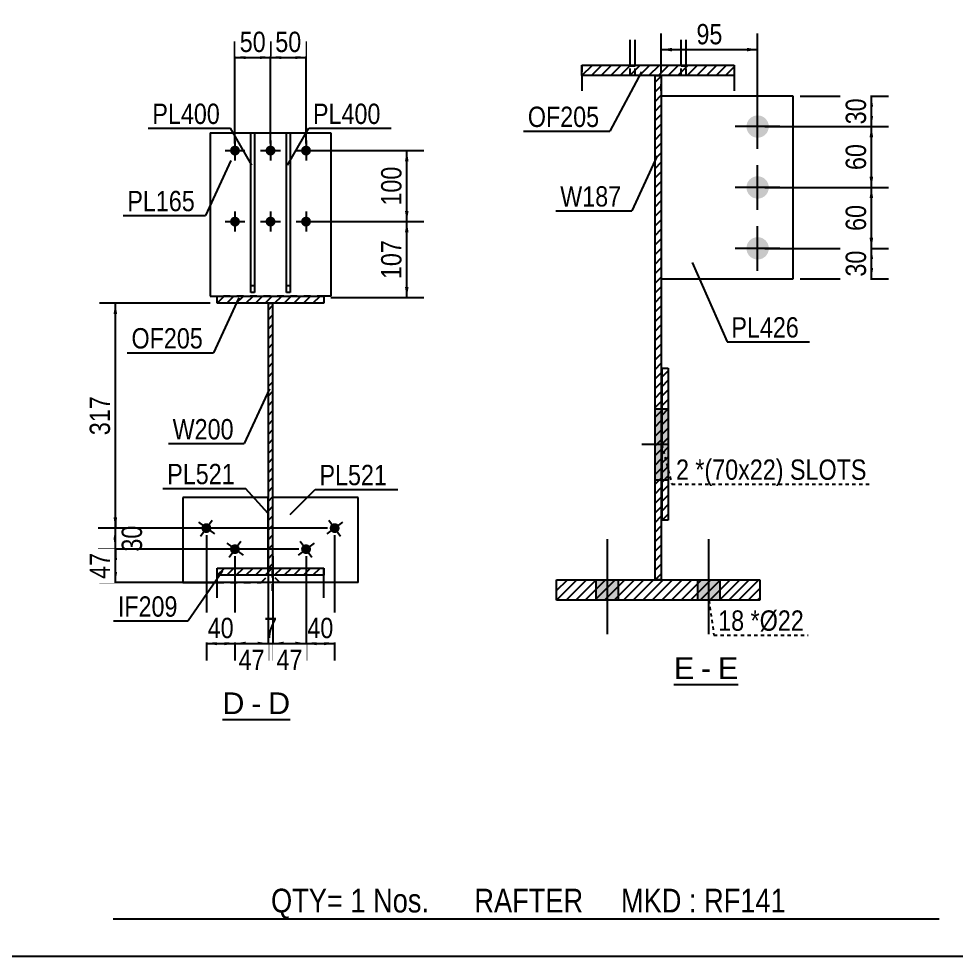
# Model space of a CAD drawing. Header units: millimetres. Extents: x -37 to 365, y -197 to 80.
# Drawn here: x 125.9 to 257.8, y -196.8 to -64.8 of the extents above; entities that cross this region are included whole.
import ezdxf

# ---------------------------------------------------------------- set-up
doc = ezdxf.new("R2010")
doc.units = ezdxf.units.MM
doc.linetypes.add('DXK_LINE_DOT1', pattern=[1.8814, 0.9407, -0.9407])
doc.linetypes.add('DXK_LINE_DOT4', pattern=[0.9408, 0.4704, -0.4704])
doc.styles.add('Arial', font='ARIAL.TTF', dxfattribs={"height": 0.2})
doc.styles.add('Arial Narrow', font='ARIALN.TTF', dxfattribs={"height": 0.2})

# ---------------------------------------------------------------- blocks, each defined once
blk = doc.blocks.new('Unknown-627306749-1201')
at = {"color": 5, "linetype": 'Continuous'}
blk.add_line((-34.73, -196.81), (365.27, -196.81), dxfattribs=at)
blk = doc.blocks.new('Unknown-627306749-12 - 1220')
at = {"color": 7, "linetype": 'Continuous'}
blk.add_line((154.54, -163.48), (164.05, -163.48), dxfattribs=at)
at = {"color": 0, "linetype": 'Continuous'}
for points in [[(157.62, -162.73), (157.62, -159.53), (154.54, -159.53), (154.54, -162.73)], [(160.01, -162.73), (160.01, -159.53), (158.58, -159.53), (158.58, -162.73)], [(164.05, -162.73), (164.05, -159.53), (160.97, -159.53), (160.97, -162.73)]]:
    blk.add_wipeout(points, dxfattribs=at)
at = {"color": 96, "linetype": 'Continuous', "style": 'Arial'}
for s, p in [('D', (154.54, -162.73)), ('D', (160.97, -162.73)), ('-', (158.58, -162.73))]:
    blk.add_text(s, height=3.06, dxfattribs=at).set_placement(p)
blk = doc.blocks.new('Unknown-627306749-13 - 3010')
at = {"color": 7, "linetype": 'Continuous'}
blk.add_line((218.05, -158.54), (227.08, -158.54), dxfattribs=at)
at = {"color": 0, "linetype": 'Continuous'}
for points in [[(220.9, -157.79), (220.9, -154.59), (218.05, -154.59), (218.05, -157.79)], [(223.28, -157.79), (223.28, -154.59), (221.86, -154.59), (221.86, -157.79)], [(227.08, -157.79), (227.08, -154.59), (224.24, -154.59), (224.24, -157.79)]]:
    blk.add_wipeout(points, dxfattribs=at)
at = {"color": 96, "linetype": 'Continuous', "style": 'Arial'}
for s, p in [('E', (218.05, -157.79)), ('E', (224.24, -157.79)), ('-', (221.86, -157.79))]:
    blk.add_text(s, height=3.06, dxfattribs=at).set_placement(p)
blk = doc.blocks.new('Bolt-627306749-1318 - 1220')
at = {"linetype": 'Continuous'}
for points in [[(157, -83.39, -1), (155.6, -83.39, -1)], [(162, -83.39, -1), (160.6, -83.39, -1)], [(167, -83.39, -1), (165.6, -83.39, -1)], [(157, -93.39, -1), (155.6, -93.39, -1)], [(162, -93.39, -1), (160.6, -93.39, -1)], [(167, -93.39, -1), (165.6, -93.39, -1)]]:
    blk.add_hatch(color=3, dxfattribs=at).paths.add_polyline_path(points)
at = {"color": 3, "linetype": 'Continuous'}
for p, q in [((156.3, -81.99), (156.3, -84.79)), ((161.3, -81.99), (161.3, -84.79)), ((166.3, -81.99), (166.3, -84.79)), ((154.9, -83.39), (157.7, -83.39)), ((159.9, -83.39), (162.7, -83.39)), ((164.9, -83.39), (167.7, -83.39)), ((156.3, -91.99), (156.3, -94.79)), ((161.3, -91.99), (161.3, -94.79)), ((166.3, -91.99), (166.3, -94.79)), ((154.9, -93.39), (157.7, -93.39)), ((159.9, -93.39), (162.7, -93.39)), ((164.9, -93.39), (167.7, -93.39))]:
    blk.add_line(p, q, dxfattribs=at)
blk = doc.blocks.new('Part-627306749-1229 - 1220')
at = {"linetype": 'Continuous'}
h = blk.add_hatch(dxfattribs=at)
h.set_pattern_fill('', scale=0.3, style=0, pattern_type=0)
h.set_pattern_definition([(45, (153.7993, -104.8861), (-0.67352, 0.67352), [])])
h.paths.add_polyline_path([(153.8, -103.89), (153.8, -104.89), (168.8, -104.89), (168.8, -103.89)])
at = {"color": 2, "linetype": 'Continuous'}
for p, q in [((153.8, -104.89), (153.8, -103.89)), ((153.8, -103.89), (168.8, -103.89)), ((168.8, -103.89), (168.8, -104.89)), ((168.8, -104.89), (153.8, -104.89))]:
    blk.add_line(p, q, dxfattribs=at)
blk = doc.blocks.new('Part-627306749-1230 - 1220')
at = {"linetype": 'Continuous'}
h = blk.add_hatch(dxfattribs=at)
h.set_pattern_fill('', scale=0.3, style=0, pattern_type=0)
h.set_pattern_definition([(45, (160.9993, -142.1732), (-0.67352, 0.67352), [])])
h.paths.add_polyline_path([(161, -104.89), (161, -142.17), (161.6, -142.17), (161.6, -104.89)])
at = {"color": 2, "linetype": 'Continuous'}
for p, q in [((161, -142.17), (161, -104.89)), ((161, -104.89), (161.6, -104.89)), ((161.6, -104.89), (161.6, -142.17)), ((161.6, -142.17), (161, -142.17))]:
    blk.add_line(p, q, dxfattribs=at)
at = {"color": 7, "linetype": 'DXK_LINE_DOT1'}
for p, q in [((161, -145.36), (161, -142.17)), ((161.6, -145.36), (161.6, -142.17))]:
    blk.add_line(p, q, dxfattribs=at)
blk = doc.blocks.new('Part-627306749-1370 - 1220')
at = {"color": 2, "linetype": 'Continuous'}
for p, q in [((173.63, -132.21), (161.63, -132.21)), ((161.63, -142.17), (161.63, -132.21)), ((173.63, -144.21), (173.63, -132.21)), ((173.63, -144.21), (168.8, -144.21))]:
    blk.add_line(p, q, dxfattribs=at)
at = {"color": 7, "linetype": 'DXK_LINE_DOT1'}
for p, q in [((161.63, -143.21), (161.63, -142.17)), ((162.63, -144.21), (161.63, -143.21)), ((168.8, -144.21), (162.63, -144.21))]:
    blk.add_line(p, q, dxfattribs=at)
blk = doc.blocks.new('Bolt-627306749-1306 - 1220')
at = {"linetype": 'Continuous'}
for points in [[(152.69, -135.98, -1), (151.86, -137.1, -1)], [(156.71, -138.95, -1), (155.88, -140.07, -1)]]:
    blk.add_hatch(color=3, dxfattribs=at).paths.add_polyline_path(points)
at = {"color": 3, "linetype": 'Continuous'}
for p, q in [((151.15, -135.71), (153.4, -137.37)), ((151.44, -137.67), (153.11, -135.41)), ((155.47, -140.64), (157.13, -138.38)), ((155.17, -138.68), (157.43, -140.34))]:
    blk.add_line(p, q, dxfattribs=at)
blk = doc.blocks.new('Part-627306749-1233 - 1220')
at = {"linetype": 'Continuous'}
h = blk.add_hatch(dxfattribs=at)
h.set_pattern_fill('', scale=0.3, style=0, pattern_type=0)
h.set_pattern_definition([(45, (153.7993, -143.1767), (-0.67352, 0.67352), [])])
h.paths.add_polyline_path([(153.8, -142.17), (153.8, -143.18), (168.8, -143.18), (168.8, -142.17)])
at = {"color": 7, "linetype": 'DXK_LINE_DOT1'}
for p, q in [((153.8, -143.18), (153.8, -142.17)), ((168.8, -143.18), (168.8, -142.17))]:
    blk.add_line(p, q, dxfattribs=at)
at = {"color": 2, "linetype": 'Continuous'}
for p, q in [((153.8, -143.18), (153.8, -142.17)), ((153.8, -142.17), (168.8, -142.17)), ((168.8, -142.17), (168.8, -143.18)), ((153.8, -146.36), (153.8, -143.18)), ((168.8, -143.18), (153.8, -143.18)), ((168.8, -146.36), (168.8, -143.18))]:
    blk.add_line(p, q, dxfattribs=at)
blk = doc.blocks.new('Part-627306749-1247 - 1220')
at = {"color": 2, "linetype": 'Continuous'}
for p, q in [((152.8, -80.89), (152.8, -103.89)), ((152.8, -80.89), (169.8, -80.89)), ((169.8, -80.89), (169.8, -103.89)), ((152.8, -103.89), (153.8, -103.89)), ((169.8, -103.89), (168.8, -103.89))]:
    blk.add_line(p, q, dxfattribs=at)
at = {"color": 7, "linetype": 'DXK_LINE_DOT1'}
blk.add_line((168.8, -103.89), (153.8, -103.89), dxfattribs=at)
blk = doc.blocks.new('Bolt-627306749-1305 - 1220')
at = {"linetype": 'Continuous'}
for points in [[(170.74, -137.1, -1), (169.91, -135.98, -1)], [(166.71, -140.07, -1), (165.88, -138.95, -1)]]:
    blk.add_hatch(color=3, dxfattribs=at).paths.add_polyline_path(points)
at = {"color": 3, "linetype": 'Continuous'}
for p, q in [((171.45, -135.71), (169.2, -137.37)), ((169.49, -135.41), (171.15, -137.67)), ((165.47, -138.38), (167.13, -140.64)), ((167.43, -138.68), (165.17, -140.34))]:
    blk.add_line(p, q, dxfattribs=at)
blk = doc.blocks.new('Part-627306749-1342 - 1220')
at = {"color": 2, "linetype": 'Continuous'}
for p, q in [((163.55, -103.39), (163.55, -80.89)), ((163.55, -80.89), (164.05, -80.89)), ((164.05, -80.89), (164.05, -103.39)), ((164.05, -103.39), (163.55, -103.39))]:
    blk.add_line(p, q, dxfattribs=at)
at = {"color": 7, "linetype": 'DXK_LINE_DOT1'}
blk.add_line((163.55, -102.39), (164.05, -102.39), dxfattribs=at)
blk = doc.blocks.new('Part-627306749-1371 - 1220')
at = {"color": 2, "linetype": 'Continuous'}
for p, q in [((160.97, -132.21), (148.97, -132.21)), ((148.97, -132.21), (148.97, -144.21)), ((160.97, -142.17), (160.97, -132.21)), ((148.97, -144.21), (153.8, -144.21))]:
    blk.add_line(p, q, dxfattribs=at)
at = {"color": 7, "linetype": 'DXK_LINE_DOT1'}
for p, q in [((160.97, -143.21), (160.97, -142.17)), ((159.97, -144.21), (160.97, -143.21)), ((153.8, -144.21), (159.97, -144.21))]:
    blk.add_line(p, q, dxfattribs=at)
blk = doc.blocks.new('Part-627306749-1372 - 1220')
at = {"color": 2, "linetype": 'Continuous'}
for p, q in [((158.55, -103.39), (158.55, -80.89)), ((158.55, -80.89), (159.05, -80.89)), ((159.05, -80.89), (159.05, -103.39)), ((159.05, -103.39), (158.55, -103.39))]:
    blk.add_line(p, q, dxfattribs=at)
at = {"color": 7, "linetype": 'DXK_LINE_DOT1'}
blk.add_line((158.55, -102.39), (159.05, -102.39), dxfattribs=at)
blk = doc.blocks.new('Bolt-627306749-3018 - 3010')
at = {"linetype": 'Continuous'}
for points in [[(229.83, -81.58, -1), (229.83, -78.44, -1)], [(229.83, -90.16, -1), (229.83, -87.01, -1)], [(229.83, -98.73, -1), (229.83, -95.58, -1)]]:
    blk.add_hatch(color=3, dxfattribs=at).paths.add_polyline_path(points)
at = {"color": 3, "linetype": 'Continuous'}
for p, q in [((229.83, -83.16), (229.83, -76.87)), ((232.97, -80.01), (226.69, -80.01)), ((229.83, -91.73), (229.83, -85.44)), ((232.97, -88.58), (226.69, -88.58)), ((229.83, -100.3), (229.83, -94.01)), ((232.97, -97.16), (226.69, -97.16))]:
    blk.add_line(p, q, dxfattribs=at)
blk = doc.blocks.new('Bolt-627306749-3031 - 3010')
at = {"linetype": 'Continuous'}
for points in [[(207.12, -146.68), (210.26, -146.68), (210.26, -143.82), (207.12, -143.82)], [(221.4, -146.68), (224.55, -146.68), (224.55, -143.82), (221.4, -143.82)]]:
    blk.add_hatch(color=3, dxfattribs=at).paths.add_polyline_path(points)
at = {"color": 3, "linetype": 'Continuous'}
for p, q in [((208.69, -151.45), (208.69, -138.11)), ((222.97, -151.45), (222.97, -138.11)), ((207.12, -146.68), (207.12, -143.82)), ((210.26, -146.68), (210.26, -143.82)), ((221.4, -146.68), (221.4, -143.82)), ((224.55, -146.68), (224.55, -143.82))]:
    blk.add_line(p, q, dxfattribs=at)
blk = doc.blocks.new('Part-627306749-3077 - 3010')
at = {"linetype": 'Continuous'}
h = blk.add_hatch(dxfattribs=at)
h.set_pattern_fill('', scale=0.3, style=0, pattern_type=0)
h.set_pattern_definition([(45, (216.4035, -135.4423), (-0.67352, 0.67352), [])])
h.paths.add_polyline_path([(216.4, -114.01), (216.4, -135.44), (217.26, -135.44), (217.26, -114.01)])
at = {"color": 2, "linetype": 'Continuous'}
for p, q in [((216.4, -114.01), (216.4, -114.01)), ((216.4, -135.44), (216.4, -114.01)), ((216.4, -114.01), (217.26, -114.01)), ((217.26, -114.01), (217.26, -114.01)), ((217.26, -114.01), (217.26, -135.44)), ((216.4, -135.44), (216.4, -135.44)), ((217.26, -135.44), (216.4, -135.44)), ((217.26, -135.44), (217.26, -135.44))]:
    blk.add_line(p, q, dxfattribs=at)
blk = doc.blocks.new('Bolt-627306749-3032 - 3010')
at = {"linetype": 'Continuous'}
for points in [[(215.4, -119.73), (215.4, -129.73), (216.26, -129.73), (216.26, -119.73)], [(216.4, -119.73), (216.4, -129.73), (217.26, -129.73), (217.26, -119.73)]]:
    blk.add_hatch(color=3, dxfattribs=at).paths.add_polyline_path(points)
at = {"color": 3, "linetype": 'Continuous'}
for p, q in [((215.4, -119.73), (216.26, -119.73)), ((216.4, -119.73), (217.26, -119.73)), ((213.55, -124.73), (217.26, -124.73)), ((215.4, -129.73), (216.26, -129.73)), ((216.4, -129.73), (217.26, -129.73))]:
    blk.add_line(p, q, dxfattribs=at)
blk = doc.blocks.new('Part-627306749-3045 - 3010')
at = {"color": 2, "linetype": 'Continuous'}
for p, q in [((219.05, -71.36), (219.05, -67.79)), ((219.76, -71.36), (219.76, -67.79))]:
    blk.add_line(p, q, dxfattribs=at)
at = {"color": 7, "linetype": 'DXK_LINE_DOT1'}
for p, q in [((219.05, -71.47), (219.05, -71.36)), ((219.05, -71.47), (219.76, -71.47)), ((219.05, -72.8), (219.05, -71.47)), ((219.76, -71.47), (219.76, -71.36)), ((219.76, -72.8), (219.76, -71.47))]:
    blk.add_line(p, q, dxfattribs=at)
blk = doc.blocks.new('Part-627306749-3076 - 3010')
at = {"color": 2, "linetype": 'Continuous'}
for p, q in [((234.83, -75.73), (216.26, -75.73)), ((234.83, -101.44), (234.83, -75.73)), ((216.26, -101.44), (234.83, -101.44))]:
    blk.add_line(p, q, dxfattribs=at)
at = {"color": 7, "linetype": 'DXK_LINE_DOT1'}
blk.add_line((216.26, -75.73), (216.26, -101.44), dxfattribs=at)
blk = doc.blocks.new('Part-627306749-3095 - 3010')
at = {"linetype": 'Continuous'}
h = blk.add_hatch(dxfattribs=at)
h.set_pattern_fill('', scale=0.3, style=0, pattern_type=0)
h.set_pattern_definition([(45, (201.5463, -146.6784), (-0.67352, 0.67352), [])])
h.paths.add_polyline_path([(201.55, -143.82), (201.55, -146.68), (230.12, -146.68), (230.12, -143.82)])
at = {"color": 2, "linetype": 'Continuous'}
for p, q in [((201.55, -146.68), (201.55, -143.82)), ((201.55, -143.82), (230.12, -143.82)), ((230.12, -143.82), (230.12, -146.68)), ((230.12, -146.68), (201.55, -146.68))]:
    blk.add_line(p, q, dxfattribs=at)
blk = doc.blocks.new('Part-627306749-3106 - 3010')
at = {"linetype": 'Continuous'}
h = blk.add_hatch(dxfattribs=at)
h.set_pattern_fill('', scale=0.3, style=0, pattern_type=0)
h.set_pattern_definition([(45, (215.4035, -143.8212), (-0.673519, 0.673519), [])])
h.paths.add_polyline_path([(215.4, -72.82), (215.4, -143.82), (216.26, -143.82), (216.26, -72.82)])
at = {"color": 7, "linetype": 'DXK_LINE_DOT1'}
for p, q in [((215.4, -74.98), (215.4, -72.82)), ((216.26, -74.98), (216.26, -72.82))]:
    blk.add_line(p, q, dxfattribs=at)
at = {"color": 2, "linetype": 'Continuous'}
for p, q in [((215.4, -143.82), (215.4, -72.82)), ((215.4, -72.82), (216.26, -72.82)), ((216.26, -72.82), (216.26, -143.82)), ((216.26, -143.82), (215.4, -143.82))]:
    blk.add_line(p, q, dxfattribs=at)
blk = doc.blocks.new('Part-627306749-3112 - 3010')
at = {"linetype": 'Continuous'}
h = blk.add_hatch(dxfattribs=at)
h.set_pattern_fill('', scale=0.3, style=0, pattern_type=0)
h.set_pattern_definition([(45, (205.1178, -72.818), (-0.67352, 0.67352), [])])
h.paths.add_polyline_path([(205.12, -71.36), (205.12, -72.82), (226.55, -72.82), (226.55, -71.36)])
at = {"color": 7, "linetype": 'DXK_LINE_DOT1'}
for p, q in [((205.12, -71.36), (205.12, -72.82)), ((226.55, -71.36), (226.55, -72.82))]:
    blk.add_line(p, q, dxfattribs=at)
at = {"color": 2, "linetype": 'Continuous'}
for p, q in [((205.12, -72.82), (205.12, -71.36)), ((205.12, -71.36), (226.55, -71.36)), ((226.55, -71.36), (226.55, -72.82)), ((205.12, -72.82), (205.12, -74.98)), ((226.55, -72.82), (205.12, -72.82)), ((226.55, -72.82), (226.55, -74.98))]:
    blk.add_line(p, q, dxfattribs=at)
blk = doc.blocks.new('Part-627306749-5531 - 3010')
at = {"color": 2, "linetype": 'Continuous'}
for p, q in [((211.9, -71.36), (211.9, -67.79)), ((212.62, -71.36), (212.62, -67.79))]:
    blk.add_line(p, q, dxfattribs=at)
at = {"color": 7, "linetype": 'DXK_LINE_DOT1'}
for p, q in [((211.9, -71.47), (211.9, -71.36)), ((211.9, -71.47), (212.62, -71.47)), ((211.9, -72.8), (211.9, -71.47)), ((212.62, -71.47), (212.62, -71.36)), ((212.62, -72.8), (212.62, -71.47))]:
    blk.add_line(p, q, dxfattribs=at)
blk = doc.blocks.new('StraightDimension-627306749-3224 - 1220')
at = {"linetype": 'Continuous'}
for points in [[(162.8, -70.52), (161.3, -70.27), (162.8, -70.02)], [(164.8, -70.02), (166.3, -70.27), (164.8, -70.52)]]:
    blk.add_hatch(color=7, dxfattribs=at).paths.add_polyline_path(points)
at = {"color": 7, "linetype": 'Continuous'}
for p, q in [((161.3, -82.39), (161.3, -68.02)), ((166.3, -82.39), (166.3, -68.02)), ((161.3, -70.27), (166.3, -70.27))]:
    blk.add_line(p, q, dxfattribs=at)
at = {"color": 0}
blk.add_wipeout([(166.23, -70.12), (166.23, -65.92), (161.37, -65.92), (161.37, -70.12)], dxfattribs=at)
at = {"color": 3, "style": 'Arial Narrow'}
blk.add_text('50', height=2.863, dxfattribs=at).set_placement((161.97, -69.52))
blk = doc.blocks.new('StraightDimension-627306749-6736 - 1220')
at = {"linetype": 'Continuous'}
for points in [[(159.47, -152.53), (160.97, -152.78), (159.47, -153.03)], [(163.13, -153.03), (161.63, -152.78), (163.13, -152.53)]]:
    blk.add_hatch(color=7, dxfattribs=at).paths.add_polyline_path(points)
at = {"color": 7, "linetype": 'Continuous'}
for p, q in [((160.97, -140.51), (160.97, -155.18)), ((161.63, -140.51), (161.63, -155.18)), ((160.97, -152.78), (161.63, -152.78))]:
    blk.add_line(p, q, dxfattribs=at)
at = {"color": 0}
blk.add_wipeout([(162.81, -152.63), (162.81, -148.43), (159.79, -148.43), (159.79, -152.63)], dxfattribs=at)
at = {"color": 3, "style": 'Arial Narrow'}
blk.add_text('7', height=2.86, dxfattribs=at).set_placement((160.39, -152.03))
blk = doc.blocks.new('StraightDimension-627306749-3222 - 1220')
at = {"linetype": 'Continuous'}
for points in [[(157.8, -70.52), (156.3, -70.27), (157.8, -70.02)], [(159.8, -70.02), (161.3, -70.27), (159.8, -70.52)]]:
    blk.add_hatch(color=7, dxfattribs=at).paths.add_polyline_path(points)
at = {"color": 7, "linetype": 'Continuous'}
for p, q in [((156.3, -82.39), (156.3, -68.02)), ((161.3, -82.39), (161.3, -68.02)), ((156.3, -70.27), (161.3, -70.27))]:
    blk.add_line(p, q, dxfattribs=at)
at = {"color": 0}
blk.add_wipeout([(161.23, -70.12), (161.23, -65.92), (156.37, -65.92), (156.37, -70.12)], dxfattribs=at)
at = {"color": 3, "style": 'Arial Narrow'}
blk.add_text('50', height=2.863, dxfattribs=at).set_placement((156.97, -69.52))
blk = doc.blocks.new('StraightDimension-627306749-5197 - 1220')
at = {"linetype": 'Continuous'}
for points in [[(139.22, -138.04), (139.47, -136.54), (139.72, -138.04)], [(139.72, -138.01), (139.47, -139.51), (139.22, -138.01)]]:
    blk.add_hatch(color=7, dxfattribs=at).paths.add_polyline_path(points)
at = {"color": 7, "linetype": 'Continuous'}
for p, q in [((169.32, -136.54), (137.07, -136.54)), ((139.47, -139.51), (139.47, -136.54)), ((165.3, -139.51), (137.07, -139.51))]:
    blk.add_line(p, q, dxfattribs=at)
at = {"color": 0}
blk.add_wipeout([(143.82, -135.6), (139.62, -135.6), (139.62, -140.45), (143.82, -140.45)], dxfattribs=at)
at = {"color": 3, "style": 'Arial Narrow'}
blk.add_text('30', height=2.863, rotation=90.0002, dxfattribs=at).set_placement((143.22, -139.85))
blk = doc.blocks.new('StraightDimension-627306749-1547 - 1220')
at = {"linetype": 'Continuous'}
for points in [[(180.22, -84.89), (180.47, -83.39), (180.72, -84.89)], [(180.72, -91.89), (180.47, -93.39), (180.22, -91.89)]]:
    blk.add_hatch(color=7, dxfattribs=at).paths.add_polyline_path(points)
at = {"color": 7, "linetype": 'Continuous'}
for p, q in [((167.3, -83.39), (182.87, -83.39)), ((180.47, -93.39), (180.47, -83.39)), ((167.3, -93.39), (182.87, -93.39))]:
    blk.add_line(p, q, dxfattribs=at)
at = {"color": 0}
blk.add_wipeout([(180.32, -85.04), (176.12, -85.04), (176.12, -91.73), (180.32, -91.73)], dxfattribs=at)
at = {"color": 3, "style": 'Arial Narrow'}
blk.add_text('100', height=2.863, rotation=90.0002, dxfattribs=at).set_placement((179.72, -91.13))
blk = doc.blocks.new('StraightDimension-627306749-1557 - 1220')
at = {"linetype": 'Continuous'}
for points in [[(180.22, -94.89), (180.47, -93.39), (180.72, -94.89)], [(180.72, -102.59), (180.47, -104.09), (180.22, -102.59)]]:
    blk.add_hatch(color=7, dxfattribs=at).paths.add_polyline_path(points)
at = {"color": 7, "linetype": 'Continuous'}
for p, q in [((167.3, -93.39), (182.87, -93.39)), ((180.47, -104.09), (180.47, -93.39)), ((169.8, -104.09), (182.87, -104.09))]:
    blk.add_line(p, q, dxfattribs=at)
at = {"color": 0}
blk.add_wipeout([(180.32, -95.39), (176.12, -95.39), (176.12, -102.08), (180.32, -102.08)], dxfattribs=at)
at = {"color": 3, "style": 'Arial Narrow'}
blk.add_text('107', height=2.863, rotation=90.0002, dxfattribs=at).set_placement((179.72, -101.48))
blk = doc.blocks.new('StraightDimension-627306749-5196 - 1220')
at = {"linetype": 'Continuous'}
for points in [[(139.22, -106.39), (139.47, -104.89), (139.72, -106.39)], [(139.72, -135.04), (139.47, -136.54), (139.22, -135.04)]]:
    blk.add_hatch(color=7, dxfattribs=at).paths.add_polyline_path(points)
at = {"color": 7, "linetype": 'Continuous'}
for p, q in [((152.8, -104.89), (137.22, -104.89)), ((139.47, -136.54), (139.47, -104.89)), ((169.32, -136.54), (137.22, -136.54))]:
    blk.add_line(p, q, dxfattribs=at)
at = {"color": 0}
blk.add_wipeout([(139.32, -117.37), (135.12, -117.37), (135.12, -124.06), (139.32, -124.06)], dxfattribs=at)
at = {"color": 3, "style": 'Arial Narrow'}
blk.add_text('317', height=2.863, rotation=90.0002, dxfattribs=at).set_placement((138.72, -123.46))
blk = doc.blocks.new('StraightDimension-627306749-5198 - 1220')
at = {"linetype": 'Continuous'}
for points in [[(139.22, -141.01), (139.47, -139.51), (139.72, -141.01)], [(139.72, -142.71), (139.47, -144.21), (139.22, -142.71)]]:
    blk.add_hatch(color=7, dxfattribs=at).paths.add_polyline_path(points)
at = {"color": 7, "linetype": 'Continuous'}
for p, q in [((165.3, -139.51), (137.22, -139.51)), ((139.47, -144.21), (139.47, -139.51)), ((172.63, -144.21), (137.22, -144.21))]:
    blk.add_line(p, q, dxfattribs=at)
at = {"color": 0}
blk.add_wipeout([(139.32, -139.43), (135.12, -139.43), (135.12, -144.29), (139.32, -144.29)], dxfattribs=at)
at = {"color": 3, "style": 'Arial Narrow'}
blk.add_text('47', height=2.863, rotation=90.0002, dxfattribs=at).set_placement((138.72, -143.69))
blk = doc.blocks.new('StraightDimension-627306749-6734 - 1220')
at = {"linetype": 'Continuous'}
for points in [[(167.8, -153.03), (166.3, -152.78), (167.8, -152.53)], [(168.82, -152.53), (170.32, -152.78), (168.82, -153.03)]]:
    blk.add_hatch(color=7, dxfattribs=at).paths.add_polyline_path(points)
at = {"color": 7, "linetype": 'Continuous'}
for p, q in [((170.32, -137.54), (170.32, -155.18)), ((166.3, -140.51), (166.3, -155.18)), ((166.3, -152.78), (170.32, -152.78))]:
    blk.add_line(p, q, dxfattribs=at)
at = {"color": 0}
blk.add_wipeout([(170.74, -152.63), (170.74, -148.43), (165.88, -148.43), (165.88, -152.63)], dxfattribs=at)
at = {"color": 3, "style": 'Arial Narrow'}
blk.add_text('40', height=2.863, dxfattribs=at).set_placement((166.48, -152.03))
blk = doc.blocks.new('StraightDimension-627306749-6735 - 1220')
at = {"linetype": 'Continuous'}
for points in [[(163.13, -153.03), (161.63, -152.78), (163.13, -152.53)], [(164.8, -152.53), (166.3, -152.78), (164.8, -153.03)]]:
    blk.add_hatch(color=7, dxfattribs=at).paths.add_polyline_path(points)
at = {"color": 7, "linetype": 'Continuous'}
for p, q in [((161.63, -140.51), (161.63, -155.03)), ((166.3, -140.51), (166.3, -155.03)), ((161.63, -152.78), (166.3, -152.78))]:
    blk.add_line(p, q, dxfattribs=at)
at = {"color": 0}
blk.add_wipeout([(166.39, -157.13), (166.39, -152.93), (161.54, -152.93), (161.54, -157.13)], dxfattribs=at)
at = {"color": 3, "style": 'Arial Narrow'}
blk.add_text('47', height=2.863, dxfattribs=at).set_placement((162.14, -156.53))
blk = doc.blocks.new('StraightDimension-627306749-6737 - 1220')
at = {"linetype": 'Continuous'}
for points in [[(157.8, -153.03), (156.3, -152.78), (157.8, -152.53)], [(159.47, -152.53), (160.97, -152.78), (159.47, -153.03)]]:
    blk.add_hatch(color=7, dxfattribs=at).paths.add_polyline_path(points)
at = {"color": 7, "linetype": 'Continuous'}
for p, q in [((156.3, -140.51), (156.3, -155.03)), ((160.97, -140.51), (160.97, -155.03)), ((156.3, -152.78), (160.97, -152.78))]:
    blk.add_line(p, q, dxfattribs=at)
at = {"color": 0}
blk.add_wipeout([(161.06, -157.13), (161.06, -152.93), (156.21, -152.93), (156.21, -157.13)], dxfattribs=at)
at = {"color": 3, "style": 'Arial Narrow'}
blk.add_text('47', height=2.863, dxfattribs=at).set_placement((156.81, -156.53))
blk = doc.blocks.new('StraightDimension-627306749-6738 - 1220')
at = {"linetype": 'Continuous'}
for points in [[(153.78, -153.03), (152.28, -152.78), (153.78, -152.53)], [(154.8, -152.53), (156.3, -152.78), (154.8, -153.03)]]:
    blk.add_hatch(color=7, dxfattribs=at).paths.add_polyline_path(points)
at = {"color": 7, "linetype": 'Continuous'}
for p, q in [((152.28, -137.54), (152.28, -155.18)), ((156.3, -140.51), (156.3, -155.18)), ((152.28, -152.78), (156.3, -152.78))]:
    blk.add_line(p, q, dxfattribs=at)
at = {"color": 0}
blk.add_wipeout([(156.72, -152.63), (156.72, -148.43), (151.86, -148.43), (151.86, -152.63)], dxfattribs=at)
at = {"color": 3, "style": 'Arial Narrow'}
blk.add_text('40', height=2.863, dxfattribs=at).set_placement((152.46, -152.03))
blk = doc.blocks.new('StraightDimension-627306749-4103 - 3010')
at = {"linetype": 'Continuous'}
for points in [[(245.58, -90.08), (245.83, -88.58), (246.08, -90.08)], [(246.08, -95.66), (245.83, -97.16), (245.58, -95.66)]]:
    blk.add_hatch(color=7, dxfattribs=at).paths.add_polyline_path(points)
at = {"color": 7, "linetype": 'Continuous'}
for p, q in [((230.83, -88.58), (248.23, -88.58)), ((245.83, -97.16), (245.83, -88.58)), ((230.83, -97.16), (248.23, -97.16))]:
    blk.add_line(p, q, dxfattribs=at)
at = {"color": 0}
blk.add_wipeout([(245.68, -90.44), (241.48, -90.44), (241.48, -95.3), (245.68, -95.3)], dxfattribs=at)
at = {"color": 3, "style": 'Arial Narrow'}
blk.add_text('60', height=2.863, rotation=90.0002, dxfattribs=at).set_placement((245.08, -94.7))
blk = doc.blocks.new('StraightDimension-627306749-4188 - 3010')
at = {"linetype": 'Continuous'}
for points in [[(217.76, -69.43), (216.26, -69.18), (217.76, -68.93)], [(228.33, -68.93), (229.83, -69.18), (228.33, -69.43)]]:
    blk.add_hatch(color=7, dxfattribs=at).paths.add_polyline_path(points)
at = {"color": 7, "linetype": 'Continuous'}
for p, q in [((216.26, -72.56), (216.26, -66.93)), ((229.83, -79.01), (229.83, -66.93)), ((216.26, -69.18), (229.83, -69.18))]:
    blk.add_line(p, q, dxfattribs=at)
at = {"color": 0}
blk.add_wipeout([(225.47, -69.03), (225.47, -64.83), (220.62, -64.83), (220.62, -69.03)], dxfattribs=at)
at = {"color": 3, "style": 'Arial Narrow'}
blk.add_text('95', height=2.863, dxfattribs=at).set_placement((221.22, -68.43))
blk = doc.blocks.new('StraightDimension-627306749-3140 - 3010')
at = {"linetype": 'Continuous'}
for points in [[(245.58, -77.23), (245.83, -75.73), (246.08, -77.23)], [(246.08, -78.51), (245.83, -80.01), (245.58, -78.51)]]:
    blk.add_hatch(color=7, dxfattribs=at).paths.add_polyline_path(points)
at = {"color": 7, "linetype": 'Continuous'}
for p, q in [((235.83, -75.73), (248.23, -75.73)), ((245.83, -80.01), (245.83, -75.73)), ((230.83, -80.01), (248.23, -80.01))]:
    blk.add_line(p, q, dxfattribs=at)
at = {"color": 0}
blk.add_wipeout([(245.68, -75.44), (241.48, -75.44), (241.48, -80.3), (245.68, -80.3)], dxfattribs=at)
at = {"color": 3, "style": 'Arial Narrow'}
blk.add_text('30', height=2.863, rotation=90.0002, dxfattribs=at).set_placement((245.08, -79.7))
blk = doc.blocks.new('StraightDimension-627306749-4105 - 3010')
at = {"linetype": 'Continuous'}
for points in [[(245.58, -81.51), (245.83, -80.01), (246.08, -81.51)], [(246.08, -87.08), (245.83, -88.58), (245.58, -87.08)]]:
    blk.add_hatch(color=7, dxfattribs=at).paths.add_polyline_path(points)
at = {"color": 7, "linetype": 'Continuous'}
for p, q in [((230.83, -80.01), (248.23, -80.01)), ((245.83, -88.58), (245.83, -80.01)), ((230.83, -88.58), (248.23, -88.58))]:
    blk.add_line(p, q, dxfattribs=at)
at = {"color": 0}
blk.add_wipeout([(245.68, -81.87), (241.48, -81.87), (241.48, -86.73), (245.68, -86.73)], dxfattribs=at)
at = {"color": 3, "style": 'Arial Narrow'}
blk.add_text('60', height=2.863, rotation=90.0002, dxfattribs=at).set_placement((245.08, -86.13))
blk = doc.blocks.new('StraightDimension-627306749-3126 - 3010')
at = {"linetype": 'Continuous'}
for points in [[(245.58, -98.66), (245.83, -97.16), (246.08, -98.66)], [(246.08, -99.94), (245.83, -101.44), (245.58, -99.94)]]:
    blk.add_hatch(color=7, dxfattribs=at).paths.add_polyline_path(points)
at = {"color": 7, "linetype": 'Continuous'}
for p, q in [((230.83, -97.16), (248.23, -97.16)), ((245.83, -101.44), (245.83, -97.16)), ((235.83, -101.44), (248.23, -101.44))]:
    blk.add_line(p, q, dxfattribs=at)
at = {"color": 0}
blk.add_wipeout([(245.68, -96.87), (241.48, -96.87), (241.48, -101.73), (245.68, -101.73)], dxfattribs=at)
at = {"color": 3, "style": 'Arial Narrow'}
blk.add_text('30', height=2.863, rotation=90.0002, dxfattribs=at).set_placement((245.08, -101.13))
blk = doc.blocks.new('CBS_CALLOFF-627306749-6751')
at = {"color": 7, "linetype": 'Continuous'}
blk.add_line((139.15, -191.55), (255.38, -191.56), dxfattribs=at)
at = {"color": 3, "linetype": 'Continuous', "style": 'Arial Narrow'}
blk.add_text('QTY= 1 Nos.      RAFTER     MKD : RF141', height=3.3405, dxfattribs=at).set_placement((161.37, -190.65))
blk = doc.blocks.new('Mark-627306749-5154 - 1220')
at = {"color": 7, "linetype": 'Continuous'}
blk.add_line((155.7, -84.8), (152.16, -92.53), dxfattribs=at)
at = {"color": 0}
blk.add_wipeout([(150.66, -91.93), (150.66, -88.93), (141.16, -88.93), (141.16, -91.93)], dxfattribs=at)
blk.add_wipeout([(150.66, -91.93), (150.66, -88.93), (141.16, -88.93), (141.16, -91.93)], dxfattribs=at)
at = {"color": 7, "linetype": 'Continuous'}
blk.add_line((140.56, -92.53), (152.16, -92.53), dxfattribs=at)
at = {"color": 3, "style": 'Arial Narrow'}
blk.add_text('PL165', height=2.863, dxfattribs=at).set_placement((141.16, -91.93))
blk = doc.blocks.new('Mark-627306749-5163 - 1220')
at = {"color": 7, "linetype": 'Continuous'}
blk.add_line((160.97, -134.5), (157.78, -130.96), dxfattribs=at)
at = {"color": 0}
blk.add_wipeout([(156.28, -130.36), (156.28, -127.36), (146.77, -127.36), (146.77, -130.36)], dxfattribs=at)
blk.add_wipeout([(156.28, -130.36), (156.28, -127.36), (146.77, -127.36), (146.77, -130.36)], dxfattribs=at)
at = {"color": 7, "linetype": 'Continuous'}
blk.add_line((146.17, -130.96), (157.78, -130.96), dxfattribs=at)
at = {"color": 3, "style": 'Arial Narrow'}
blk.add_text('PL521', height=2.863, dxfattribs=at).set_placement((146.77, -130.36))
blk = doc.blocks.new('Mark-627306749-5166 - 1220')
at = {"color": 7, "linetype": 'Continuous'}
blk.add_line((158.68, -85.45), (155.68, -80.25), dxfattribs=at)
at = {"color": 0}
blk.add_wipeout([(154.18, -79.65), (154.18, -76.65), (144.68, -76.65), (144.68, -79.65)], dxfattribs=at)
blk.add_wipeout([(154.18, -79.65), (154.18, -76.65), (144.68, -76.65), (144.68, -79.65)], dxfattribs=at)
at = {"color": 7, "linetype": 'Continuous'}
blk.add_line((144.08, -80.25), (155.68, -80.25), dxfattribs=at)
at = {"color": 3, "style": 'Arial Narrow'}
blk.add_text('PL400', height=2.863, dxfattribs=at).set_placement((144.68, -79.65))
blk = doc.blocks.new('Mark-627306749-5145 - 1220')
at = {"color": 7, "linetype": 'Continuous'}
blk.add_line((156.83, -104.12), (153.29, -111.85), dxfattribs=at)
at = {"color": 0}
blk.add_wipeout([(151.79, -111.25), (151.79, -108.25), (141.74, -108.25), (141.74, -111.25)], dxfattribs=at)
blk.add_wipeout([(151.79, -111.25), (151.79, -108.25), (141.74, -108.25), (141.74, -111.25)], dxfattribs=at)
at = {"color": 7, "linetype": 'Continuous'}
blk.add_line((141.14, -111.85), (153.29, -111.85), dxfattribs=at)
at = {"color": 3, "style": 'Arial Narrow'}
blk.add_text('OF205', height=2.863, dxfattribs=at).set_placement((141.74, -111.25))
blk = doc.blocks.new('Mark-627306749-5148 - 1220')
at = {"color": 7, "linetype": 'Continuous'}
blk.add_line((161.15, -116.92), (157.61, -124.65), dxfattribs=at)
at = {"color": 0}
blk.add_wipeout([(156.11, -124.05), (156.11, -121.05), (147.53, -121.05), (147.53, -124.05)], dxfattribs=at)
blk.add_wipeout([(156.11, -124.05), (156.11, -121.05), (147.53, -121.05), (147.53, -124.05)], dxfattribs=at)
at = {"color": 7, "linetype": 'Continuous'}
blk.add_line((146.93, -124.65), (157.61, -124.65), dxfattribs=at)
at = {"color": 3, "style": 'Arial Narrow'}
blk.add_text('W200', height=2.863, dxfattribs=at).set_placement((147.53, -124.05))
blk = doc.blocks.new('Mark-627306749-5151 - 1220')
at = {"color": 7, "linetype": 'Continuous'}
blk.add_line((154.56, -142.61), (149.72, -149.61), dxfattribs=at)
at = {"color": 0}
blk.add_wipeout([(148.22, -149.01), (148.22, -146.01), (139.82, -146.01), (139.82, -149.01)], dxfattribs=at)
blk.add_wipeout([(148.22, -149.01), (148.22, -146.01), (139.82, -146.01), (139.82, -149.01)], dxfattribs=at)
at = {"color": 7, "linetype": 'Continuous'}
blk.add_line((139.22, -149.61), (149.72, -149.61), dxfattribs=at)
at = {"color": 3, "style": 'Arial Narrow'}
blk.add_text('IF209', height=2.863, dxfattribs=at).set_placement((139.82, -149.01))
blk = doc.blocks.new('Mark-627306749-5157 - 1220')
at = {"color": 0}
blk.add_wipeout([(176.78, -79.65), (176.78, -76.65), (167.28, -76.65), (167.28, -79.65)], dxfattribs=at)
blk.add_wipeout([(176.78, -79.65), (176.78, -76.65), (167.28, -76.65), (167.28, -79.65)], dxfattribs=at)
at = {"color": 7, "linetype": 'Continuous'}
for p, q in [((163.68, -85.45), (166.68, -80.25)), ((166.68, -80.25), (178.28, -80.25))]:
    blk.add_line(p, q, dxfattribs=at)
at = {"color": 3, "style": 'Arial Narrow'}
blk.add_text('PL400', height=2.863, dxfattribs=at).set_placement((167.28, -79.65))
blk = doc.blocks.new('Mark-627306749-5160 - 1220')
at = {"color": 0}
blk.add_wipeout([(177.7, -130.5), (177.7, -127.5), (168.19, -127.5), (168.19, -130.5)], dxfattribs=at)
blk.add_wipeout([(177.7, -130.5), (177.7, -127.5), (168.19, -127.5), (168.19, -130.5)], dxfattribs=at)
at = {"color": 7, "linetype": 'Continuous'}
for p, q in [((164.06, -134.64), (167.59, -131.1)), ((167.59, -131.1), (179.2, -131.1))]:
    blk.add_line(p, q, dxfattribs=at)
at = {"color": 3, "style": 'Arial Narrow'}
blk.add_text('PL521', height=2.863, dxfattribs=at).set_placement((168.19, -130.5))
blk = doc.blocks.new('Mark-627306749-5533 - 3010')
at = {"color": 0}
for points in [[(227.94, -150.99), (227.94, -147.99), (224.28, -147.99), (224.28, -150.99)], [(230.12, -150.99), (230.12, -147.99), (228.84, -147.99), (228.84, -150.99)]]:
    blk.add_wipeout(points, dxfattribs=at)
for points in [[(227.94, -150.99), (227.94, -147.99), (224.28, -147.99), (224.28, -150.99)], [(230.12, -150.99), (230.12, -147.99), (228.84, -147.99), (228.84, -150.99)]]:
    blk.add_wipeout(points, dxfattribs=at)
at = {"color": 7, "linetype": 'DXK_LINE_DOT4'}
blk.add_line((222.97, -146.68), (223.68, -151.59), dxfattribs=at)
at = {"color": 3, "style": 'Arial Narrow'}
blk.add_text('18', height=2.863, dxfattribs=at).set_placement((224.28, -150.99))
at = {"color": 0}
blk.add_wipeout([(236.33, -150.99), (236.33, -147.99), (230.12, -147.99), (230.12, -150.99)], dxfattribs=at)
blk.add_wipeout([(236.33, -150.99), (236.33, -147.99), (230.12, -147.99), (230.12, -150.99)], dxfattribs=at)
at = {"color": 7, "linetype": 'DXK_LINE_DOT4'}
blk.add_line((223.68, -151.59), (236.93, -151.59), dxfattribs=at)
at = {"color": 3, "style": 'Arial Narrow'}
for s, height, p in [('*', 2.86, (228.84, -150.99)), ('Ø22', 2.863, (230.12, -150.99))]:
    blk.add_text(s, height=height, dxfattribs=at).set_placement(p)
blk = doc.blocks.new('Mark-627306749-3072 - 3010')
at = {"color": 0}
blk.add_wipeout([(235.65, -109.71), (235.65, -106.71), (226.14, -106.71), (226.14, -109.71)], dxfattribs=at)
blk.add_wipeout([(235.65, -109.71), (235.65, -106.71), (226.14, -106.71), (226.14, -109.71)], dxfattribs=at)
at = {"color": 7, "linetype": 'Continuous'}
for p, q in [((220.64, -99.17), (225.54, -110.31)), ((225.54, -110.31), (237.15, -110.31))]:
    blk.add_line(p, q, dxfattribs=at)
at = {"color": 3, "style": 'Arial Narrow'}
blk.add_text('PL426', height=2.863, dxfattribs=at).set_placement((226.14, -109.71))
blk = doc.blocks.new('Mark-627306749-3102 - 3010')
at = {"color": 7, "linetype": 'Continuous'}
blk.add_line((215.68, -84.14), (212.15, -91.87), dxfattribs=at)
at = {"color": 0}
blk.add_wipeout([(210.65, -91.27), (210.65, -88.27), (202.06, -88.27), (202.06, -91.27)], dxfattribs=at)
blk.add_wipeout([(210.65, -91.27), (210.65, -88.27), (202.06, -88.27), (202.06, -91.27)], dxfattribs=at)
at = {"color": 7, "linetype": 'Continuous'}
blk.add_line((201.46, -91.87), (212.15, -91.87), dxfattribs=at)
at = {"color": 3, "style": 'Arial Narrow'}
blk.add_text('W187', height=2.863, dxfattribs=at).set_placement((202.06, -91.27))
blk = doc.blocks.new('Mark-627306749-3108 - 3010')
at = {"color": 7, "linetype": 'Continuous'}
blk.add_line((213.47, -72.32), (209.05, -80.67), dxfattribs=at)
at = {"color": 0}
blk.add_wipeout([(207.55, -80.07), (207.55, -77.07), (197.5, -77.07), (197.5, -80.07)], dxfattribs=at)
blk.add_wipeout([(207.55, -80.07), (207.55, -77.07), (197.5, -77.07), (197.5, -80.07)], dxfattribs=at)
at = {"color": 7, "linetype": 'Continuous'}
blk.add_line((196.9, -80.67), (209.05, -80.67), dxfattribs=at)
at = {"color": 3, "style": 'Arial Narrow'}
blk.add_text('OF205', height=2.863, dxfattribs=at).set_placement((197.5, -80.07))
blk = doc.blocks.new('Mark-627306749-5534 - 3010')
at = {"color": 0}
for points in [[(220.17, -129.74), (220.17, -126.74), (218.35, -126.74), (218.35, -129.74)], [(222.35, -129.74), (222.35, -126.74), (221.07, -126.74), (221.07, -129.74)]]:
    blk.add_wipeout(points, dxfattribs=at)
for points in [[(220.17, -129.74), (220.17, -126.74), (218.35, -126.74), (218.35, -129.74)], [(222.35, -129.74), (222.35, -126.74), (221.07, -126.74), (221.07, -129.74)]]:
    blk.add_wipeout(points, dxfattribs=at)
at = {"color": 7, "linetype": 'DXK_LINE_DOT4'}
blk.add_line((216.33, -124.73), (217.75, -130.34), dxfattribs=at)
at = {"color": 3, "style": 'Arial Narrow'}
blk.add_text('2', height=2.86, dxfattribs=at).set_placement((218.35, -129.74))
at = {"color": 0}
blk.add_wipeout([(245.18, -129.74), (245.18, -126.74), (222.35, -126.74), (222.35, -129.74)], dxfattribs=at)
blk.add_wipeout([(245.18, -129.74), (245.18, -126.74), (222.35, -126.74), (222.35, -129.74)], dxfattribs=at)
at = {"color": 7, "linetype": 'DXK_LINE_DOT4'}
blk.add_line((217.75, -130.34), (245.78, -130.34), dxfattribs=at)
at = {"color": 3, "style": 'Arial Narrow'}
for s, height, p in [('*', 2.86, (221.07, -129.74)), ('(70x22) SLOTS', 2.8633, (222.35, -129.74))]:
    blk.add_text(s, height=height, dxfattribs=at).set_placement(p)

msp = doc.modelspace()

# ---------------------------------------------------------------- block references
for name in ['Unknown-627306749-1201', 'Part-627306749-5531 - 3010', 'Part-627306749-3045 - 3010', 'Part-627306749-3112 - 3010', 'Part-627306749-3106 - 3010', 'Part-627306749-3076 - 3010', 'Bolt-627306749-3018 - 3010', 'Part-627306749-1247 - 1220', 'Part-627306749-1372 - 1220', 'Part-627306749-1342 - 1220', 'Bolt-627306749-1318 - 1220', 'Part-627306749-1229 - 1220', 'Part-627306749-1230 - 1220', 'Part-627306749-3077 - 3010', 'Bolt-627306749-3032 - 3010', 'Part-627306749-1371 - 1220', 'Part-627306749-1370 - 1220', 'Bolt-627306749-1306 - 1220', 'Bolt-627306749-1305 - 1220', 'Bolt-627306749-3031 - 3010', 'Part-627306749-1233 - 1220', 'Part-627306749-3095 - 3010', 'CBS_CALLOFF-627306749-6751']:
    msp.add_blockref(name, (0, 0))

# ---------------------------------------------------------------- next in the draw order: block references
for name in ['StraightDimension-627306749-3224 - 1220', 'StraightDimension-627306749-4188 - 3010', 'Mark-627306749-3108 - 3010', 'StraightDimension-627306749-3140 - 3010', 'StraightDimension-627306749-1547 - 1220', 'Mark-627306749-3102 - 3010', 'Mark-627306749-5154 - 1220', 'StraightDimension-627306749-4103 - 3010', 'Mark-627306749-5534 - 3010', 'StraightDimension-627306749-6736 - 1220', 'Mark-627306749-5533 - 3010', 'Unknown-627306749-13 - 3010', 'Unknown-627306749-12 - 1220']:
    msp.add_blockref(name, (0, 0))

# ---------------------------------------------------------------- next in the draw order: block references
for name in ['StraightDimension-627306749-3222 - 1220', 'Mark-627306749-5157 - 1220', 'StraightDimension-627306749-4105 - 3010', 'StraightDimension-627306749-1557 - 1220', 'StraightDimension-627306749-3126 - 3010', 'StraightDimension-627306749-5197 - 1220']:
    msp.add_blockref(name, (0, 0))

# ---------------------------------------------------------------- next in the draw order: block references
for name in ['Mark-627306749-5166 - 1220', 'Mark-627306749-3072 - 3010', 'StraightDimension-627306749-5196 - 1220', 'StraightDimension-627306749-5198 - 1220']:
    msp.add_blockref(name, (0, 0))

# ---------------------------------------------------------------- next in the draw order: block references
for name in ['Mark-627306749-5145 - 1220', 'Mark-627306749-5148 - 1220', 'Mark-627306749-5163 - 1220', 'Mark-627306749-5160 - 1220', 'StraightDimension-627306749-6734 - 1220']:
    msp.add_blockref(name, (0, 0))

# ---------------------------------------------------------------- next in the draw order: block references
msp.add_blockref('StraightDimension-627306749-6735 - 1220', (0, 0))

# ---------------------------------------------------------------- next in the draw order: block references
msp.add_blockref('StraightDimension-627306749-6737 - 1220', (0, 0))

# ---------------------------------------------------------------- next in the draw order: block references
msp.add_blockref('StraightDimension-627306749-6738 - 1220', (0, 0))

# ---------------------------------------------------------------- next in the draw order: block references
msp.add_blockref('Mark-627306749-5151 - 1220', (0, 0))

doc.saveas('drawing.dxf')
